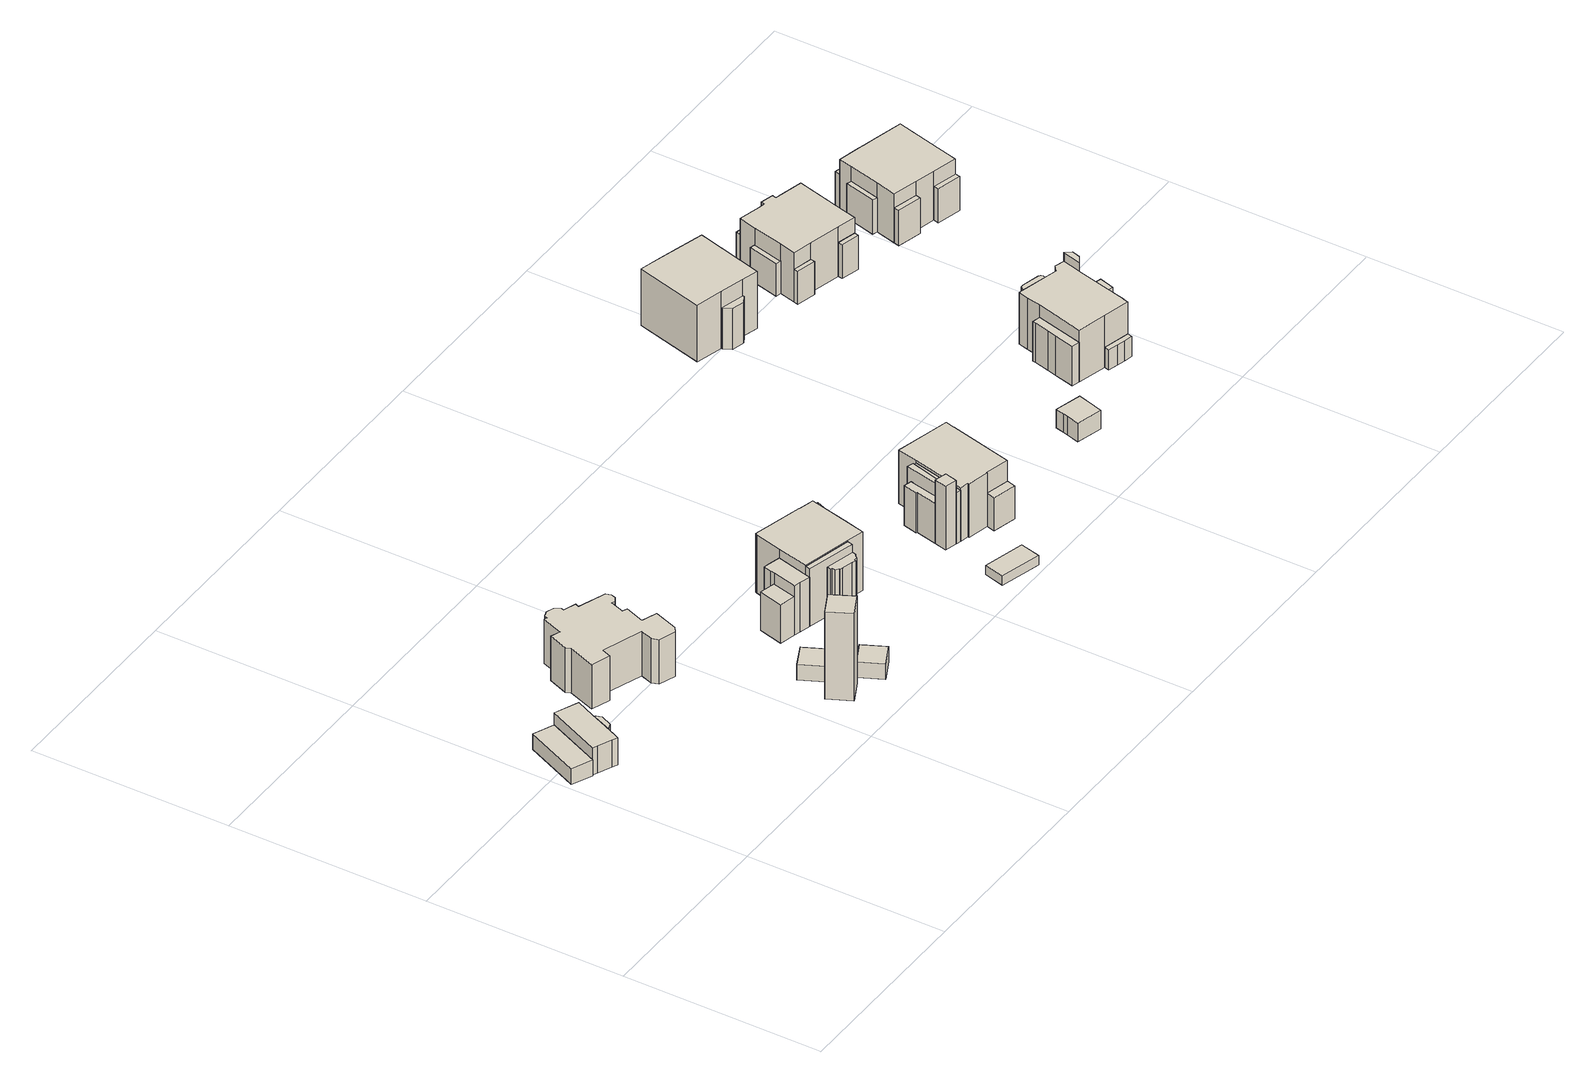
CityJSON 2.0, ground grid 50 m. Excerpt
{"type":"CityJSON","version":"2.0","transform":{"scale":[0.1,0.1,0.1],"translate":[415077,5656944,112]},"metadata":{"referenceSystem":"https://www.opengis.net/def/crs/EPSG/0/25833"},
"CityObjects":{
"building1":{"type":"Building","attributes":{"Dachtyp_tdc":"tdcPolyFlatRoof","Gemeindeschluessel":14612000,"Dachneigung":0,"QualitaetDacherkennung":44,"Geometrietyp2DReferenz":"3000","measuredHeight":4.21,"function":"31001_9998","roofType":"1000"},"geometry":[{"type":"Solid","lod":"1","boundaries":[[[[0,1,2,3]],[[4,5,6,7]],[[3,5,4,0]],[[2,6,5,3]],[[1,7,6,2]],[[0,4,7,1]]]]}]},
"building2":{"type":"Building","attributes":{"Gemeindeschluessel":14612000,"Geometrietyp2DReferenz":"3000","function":"31001_9998","roofType":"9999"},"children":["building2-1","building2-2"]},
"building2-1":{"type":"BuildingPart","attributes":{"Dachtyp_tdc":"tdcGableRoof","Dachneigung":47.53,"QualitaetDacherkennung":67,"Geometrietyp2DReferenz":"3000","measuredHeight":9.1,"roofType":"3100"},"parents":["building2"],"geometry":[{"type":"Solid","lod":"1","boundaries":[[[[8,9,10,11,12,13,14,15]],[[16,17,18,19,20,21,22,23]],[[14,17,16,15]],[[13,18,17,14]],[[12,19,18,13]],[[11,20,19,12]],[[10,21,20,11]],[[9,22,21,10]],[[8,23,22,9]],[[15,16,23,8]]]]}]},
"building2-2":{"type":"BuildingPart","attributes":{"Dachtyp_tdc":"tdcFreeFormRoof","Dachneigung":30.29,"QualitaetDacherkennung":34,"Geometrietyp2DReferenz":"3000","measuredHeight":7.19,"roofType":"5000"},"parents":["building2"],"geometry":[{"type":"Solid","lod":"1","boundaries":[[[[24,25,26,27,28,29]],[[23,30,31,32,33,16]],[[29,30,23,24]],[[28,31,30,29]],[[27,32,31,28]],[[26,33,32,27]],[[25,16,33,26]],[[24,23,16,25]]]]}]},
"building3":{"type":"Building","attributes":{"Dachtyp_tdc":"tdcFreeFormRoof","Gemeindeschluessel":14612000,"Dachneigung":44.71,"QualitaetDacherkennung":26,"Geometrietyp2DReferenz":"3000","measuredHeight":18.48,"function":"31001_9998","roofType":"5000"},"geometry":[{"type":"Solid","lod":"1","boundaries":[[[[34,35,36,37,38,39,40,41,42,43,44,45,46,47,48,49,50,51,52,53,54,55,56,57,58,59,60,61,62,63,64]],[[65,66,67,68,69,70,71,72,73,74,75,76,77,78,79,80,81,82,83,84,85,86,87,88,89,90,91,92,93,94,95]],[[64,66,65,34]],[[63,67,66,64]],[[62,68,67,63]],[[61,69,68,62]],[[60,70,69,61]],[[59,71,70,60]],[[58,72,71,59]],[[57,73,72,58]],[[56,74,73,57]],[[55,75,74,56]],[[54,76,75,55]],[[53,77,76,54]],[[52,78,77,53]],[[51,79,78,52]],[[50,80,79,51]],[[49,81,80,50]],[[48,82,81,49]],[[47,83,82,48]],[[46,84,83,47]],[[45,85,84,46]],[[44,86,85,45]],[[43,87,86,44]],[[42,88,87,43]],[[41,89,88,42]],[[40,90,89,41]],[[39,91,90,40]],[[38,92,91,39]],[[37,93,92,38]],[[36,94,93,37]],[[35,95,94,36]],[[34,65,95,35]]]]}]},
"building4":{"type":"Building","attributes":{"Dachtyp_tdc":"tdcFreeFormRoof","Gemeindeschluessel":14612000,"Dachneigung":33.03,"QualitaetDacherkennung":5,"Geometrietyp2DReferenz":"3000","measuredHeight":24.63,"function":"31001_9998","roofType":"5000"},"geometry":[{"type":"Solid","lod":"1","boundaries":[[[[96,97,98,99]],[[100,101,102,103]],[[99,101,100,96]],[[98,102,101,99]],[[97,103,102,98]],[[96,100,103,97]]]]}]},
"building5":{"type":"Building","attributes":{"Dachtyp_tdc":"tdcTentRoof","Gemeindeschluessel":14612000,"Dachneigung":36.74,"QualitaetDacherkennung":76,"Geometrietyp2DReferenz":"3000","measuredHeight":5.43,"function":"31001_9998","roofType":"3500"},"geometry":[{"type":"Solid","lod":"1","boundaries":[[[[104,105,106,107]],[[108,109,110,111]],[[107,109,108,104]],[[106,110,109,107]],[[105,111,110,106]],[[104,108,111,105]]]]}]},
"building6":{"type":"Building","attributes":{"Dachtyp_tdc":"tdcTentRoof","Gemeindeschluessel":14612000,"Dachneigung":36.48,"QualitaetDacherkennung":73,"Geometrietyp2DReferenz":"3000","measuredHeight":5.42,"function":"31001_9998","roofType":"3500"},"geometry":[{"type":"Solid","lod":"1","boundaries":[[[[112,113,114,115]],[[116,117,118,119]],[[115,117,116,112]],[[114,118,117,115]],[[113,119,118,114]],[[112,116,119,113]]]]}]},
"building7":{"type":"Building","attributes":{"Gemeindeschluessel":14612000,"Geometrietyp2DReferenz":"3000","function":"31001_9998","roofType":"9999"},"children":["building7-1","building7-2","building7-3","building7-4","building7-5","building7-6","building7-7"]},
"building7-1":{"type":"BuildingPart","attributes":{"Dachtyp_tdc":"tdcFreeFormRoof","Dachneigung":60.09,"QualitaetDacherkennung":9,"Geometrietyp2DReferenz":"3000","measuredHeight":15.31,"roofType":"5000"},"parents":["building7"],"geometry":[{"type":"Solid","lod":"1","boundaries":[[[[120,121,122,123,124,125,126,127]],[[128,129,130,131,132,133,134,135]],[[127,129,128,120]],[[126,130,129,127]],[[125,131,130,126]],[[124,132,131,125]],[[123,133,132,124]],[[122,134,133,123]],[[121,135,134,122]],[[120,128,135,121]]]]}]},
"building7-2":{"type":"BuildingPart","attributes":{"Dachtyp_tdc":"tdcFreeFormRoof","Dachneigung":30.45,"QualitaetDacherkennung":37,"Geometrietyp2DReferenz":"3000","measuredHeight":15.52,"roofType":"5000"},"parents":["building7"],"geometry":[{"type":"Solid","lod":"1","boundaries":[[[[136,137,138,139,140,141,142,143,144]],[[145,146,147,148,149,150,151,152,153]],[[144,146,145,136]],[[143,147,146,144]],[[142,148,147,143]],[[141,149,148,142]],[[140,150,149,141]],[[139,151,150,140]],[[138,152,151,139]],[[137,153,152,138]],[[136,145,153,137]]]]}]},
"building7-3":{"type":"BuildingPart","attributes":{"Dachtyp_tdc":"tdcFreeFormRoof","Dachneigung":70.7,"QualitaetDacherkennung":12,"Geometrietyp2DReferenz":"3000","measuredHeight":16.45,"roofType":"5000"},"parents":["building7"],"geometry":[{"type":"Solid","lod":"1","boundaries":[[[[154,155,156,157]],[[158,159,133,160]],[[157,159,158,154]],[[156,133,159,157]],[[155,160,133,156]],[[154,158,160,155]]]]}]},
"building7-4":{"type":"BuildingPart","attributes":{"Dachtyp_tdc":"tdcFreeFormRoof","Dachneigung":70.18,"QualitaetDacherkennung":25,"Geometrietyp2DReferenz":"3000","measuredHeight":15.8,"roofType":"5000"},"parents":["building7"],"geometry":[{"type":"Solid","lod":"1","boundaries":[[[[161,162,163,164,165,166,167,168,169,170,171,172,173,174,175]],[[176,177,159,178,179,180,181,182,183,184,185,186,187,188,189]],[[175,177,176,161]],[[174,159,177,175]],[[173,178,159,174]],[[172,179,178,173]],[[171,180,179,172]],[[170,181,180,171]],[[169,182,181,170]],[[168,183,182,169]],[[167,184,183,168]],[[166,185,184,167]],[[165,186,185,166]],[[164,187,186,165]],[[163,188,187,164]],[[162,189,188,163]],[[161,176,189,162]]]]}]},
"building7-5":{"type":"BuildingPart","attributes":{"Dachtyp_tdc":"tdcHipRoof","Dachneigung":13.99,"QualitaetDacherkennung":50,"Geometrietyp2DReferenz":"3000","measuredHeight":16.91,"roofType":"3200"},"parents":["building7"],"geometry":[{"type":"Solid","lod":"1","boundaries":[[[[190,191,192,193,194,195,196,197,198,199,200,201,202]],[[132,203,204,205,206,207,208,153,152,150,209,158,160]],[[202,203,132,190]],[[201,204,203,202]],[[200,205,204,201]],[[199,206,205,200]],[[198,207,206,199]],[[197,208,207,198]],[[196,153,208,197]],[[195,152,153,196]],[[194,150,152,195]],[[193,209,150,194]],[[192,158,209,193]],[[191,160,158,192]],[[190,132,160,191]]]]}]},
"building7-6":{"type":"BuildingPart","attributes":{"Dachtyp_tdc":"tdcGableRoof","Dachneigung":22.22,"QualitaetDacherkennung":46,"Geometrietyp2DReferenz":"3000","measuredHeight":13.31,"roofType":"3100"},"parents":["building7"],"geometry":[{"type":"Solid","lod":"1","boundaries":[[[[210,211,212,213]],[[214,215,207,206]],[[213,214,206,210]],[[212,215,214,213]],[[211,207,215,212]],[[210,206,207,211]]]]}]},
"building7-7":{"type":"BuildingPart","attributes":{"Dachtyp_tdc":"tdcPolyFlatRoof","Dachneigung":0,"QualitaetDacherkennung":57,"Geometrietyp2DReferenz":"3000","measuredHeight":10.44,"roofType":"1000"},"parents":["building7"],"geometry":[{"type":"Solid","lod":"1","boundaries":[[[[216,217,218,219]],[[135,220,221,128]],[[219,220,135,216]],[[218,221,220,219]],[[217,128,221,218]],[[216,135,128,217]]]]}]},
"building8":{"type":"Building","attributes":{"Dachtyp_tdc":"tdcPolyFlatRoof","Gemeindeschluessel":14612000,"Dachneigung":0,"QualitaetDacherkennung":90,"Geometrietyp2DReferenz":"3000","measuredHeight":2.54,"function":"31001_9998","roofType":"1000"},"geometry":[{"type":"Solid","lod":"1","boundaries":[[[[222,223,224,225]],[[226,227,228,229]],[[225,227,226,222]],[[224,228,227,225]],[[223,229,228,224]],[[222,226,229,223]]]]}]},
"building9":{"type":"Building","attributes":{"Dachtyp_tdc":"tdcFreeFormRoof","Gemeindeschluessel":14612000,"Dachneigung":60.79,"QualitaetDacherkennung":9,"Geometrietyp2DReferenz":"3000","measuredHeight":18.56,"function":"31001_9998","roofType":"5000"},"geometry":[{"type":"Solid","lod":"1","boundaries":[[[[230,231,232,233]],[[234,235,236,237]],[[233,235,234,230]],[[232,236,235,233]],[[231,237,236,232]],[[230,234,237,231]]]]}]},
"building10":{"type":"Building","attributes":{"Gemeindeschluessel":14612000,"Geometrietyp2DReferenz":"3000","function":"31001_9998","roofType":"9999"},"children":["building10-1","building10-2","building10-3","building10-4","building10-5","building10-6"]},
"building10-1":{"type":"BuildingPart","attributes":{"Dachtyp_tdc":"tdcFreeFormRoof","Dachneigung":63.95,"QualitaetDacherkennung":8,"Geometrietyp2DReferenz":"3000","measuredHeight":10.19,"roofType":"5000"},"parents":["building10"],"geometry":[{"type":"Solid","lod":"1","boundaries":[[[[238,239,240,241,242,243,244]],[[245,246,247,248,249,250,251]],[[243,245,251,244]],[[242,246,245,243]],[[241,247,246,242]],[[240,248,247,241]],[[239,249,248,240]],[[238,250,249,239]],[[244,251,250,238]]]]}]},
"building10-2":{"type":"BuildingPart","attributes":{"Dachtyp_tdc":"tdcGableRoof","Dachneigung":40.2,"QualitaetDacherkennung":18,"Geometrietyp2DReferenz":"3000","measuredHeight":16.97,"roofType":"3100"},"parents":["building10"],"geometry":[{"type":"Solid","lod":"1","boundaries":[[[[252,253,254,255]],[[236,256,257,258]],[[255,256,236,252]],[[254,257,256,255]],[[253,258,257,254]],[[252,236,258,253]]]]}]},
"building10-3":{"type":"BuildingPart","attributes":{"Dachtyp_tdc":"tdcGableRoof","Dachneigung":14.42,"QualitaetDacherkennung":17,"Geometrietyp2DReferenz":"3000","measuredHeight":15.51,"roofType":"3100"},"parents":["building10"],"geometry":[{"type":"Solid","lod":"1","boundaries":[[[[259,260,261,262]],[[258,263,264,237]],[[262,263,258,259]],[[261,264,263,262]],[[260,237,264,261]],[[259,258,237,260]]]]}]},
"building10-4":{"type":"BuildingPart","attributes":{"Dachtyp_tdc":"tdcPolyFlatRoof","Dachneigung":0,"QualitaetDacherkennung":18,"Geometrietyp2DReferenz":"3000","measuredHeight":13.18,"roofType":"1000"},"parents":["building10"],"geometry":[{"type":"Solid","lod":"1","boundaries":[[[[265,266,267,268,269,270,271]],[[272,273,274,275,276,251,277]],[[271,273,272,265]],[[270,274,273,271]],[[269,275,274,270]],[[268,276,275,269]],[[267,251,276,268]],[[266,277,251,267]],[[265,272,277,266]]]]}]},
"building10-5":{"type":"BuildingPart","attributes":{"Dachtyp_tdc":"tdcCutTentRoof","Dachneigung":36.79,"QualitaetDacherkennung":27,"Geometrietyp2DReferenz":"3000","measuredHeight":16.96,"roofType":"9999"},"parents":["building10"],"geometry":[{"type":"Solid","lod":"1","boundaries":[[[[278,279,280,281,282,283,284,285,286,287,288,289]],[[290,291,292,277,251,250,249,293,294,264,263,295]],[[289,291,290,278]],[[288,292,291,289]],[[287,277,292,288]],[[286,251,277,287]],[[285,250,251,286]],[[284,249,250,285]],[[283,293,249,284]],[[282,294,293,283]],[[281,264,294,282]],[[280,263,264,281]],[[279,295,263,280]],[[278,290,295,279]]]]}]},
"building10-6":{"type":"BuildingPart","attributes":{"Dachtyp_tdc":"tdcPolyFlatRoof","Dachneigung":0,"QualitaetDacherkennung":40,"Geometrietyp2DReferenz":"3000","measuredHeight":10.78,"roofType":"1000"},"parents":["building10"],"geometry":[{"type":"Solid","lod":"1","boundaries":[[[[296,297,298,299,300,301]],[[235,302,303,304,305,256]],[[301,302,235,296]],[[300,303,302,301]],[[299,304,303,300]],[[298,305,304,299]],[[297,256,305,298]],[[296,235,256,297]]]]}]},
"building11":{"type":"Building","attributes":{"Dachtyp_tdc":"tdcFreeFormRoof","Gemeindeschluessel":14612000,"Dachneigung":36.68,"QualitaetDacherkennung":77,"Geometrietyp2DReferenz":"3000","measuredHeight":6.46,"function":"31001_9998","roofType":"5000"},"geometry":[{"type":"Solid","lod":"1","boundaries":[[[[306,307,308,309,310,311]],[[312,313,314,315,316,317]],[[311,313,312,306]],[[310,314,313,311]],[[309,315,314,310]],[[308,316,315,309]],[[307,317,316,308]],[[306,312,317,307]]]]}]},
"building12":{"type":"Building","attributes":{"Gemeindeschluessel":14612000,"Geometrietyp2DReferenz":"3000","function":"31001_9998","roofType":"9999"},"children":["building12-1","building12-2","building12-3"]},
"building12-1":{"type":"BuildingPart","attributes":{"Dachtyp_tdc":"tdcTentRoof","Dachneigung":29.03,"QualitaetDacherkennung":41,"Geometrietyp2DReferenz":"3000","measuredHeight":17.91,"roofType":"3500"},"parents":["building12"],"geometry":[{"type":"Solid","lod":"1","boundaries":[[[[318,319,320,321,322,323,324,325]],[[326,327,328,329,330,331,332,333]],[[325,327,326,318]],[[324,328,327,325]],[[323,329,328,324]],[[322,330,329,323]],[[321,331,330,322]],[[320,332,331,321]],[[319,333,332,320]],[[318,326,333,319]]]]}]},
"building12-2":{"type":"BuildingPart","attributes":{"Dachtyp_tdc":"tdcPolyFlatRoof","Dachneigung":0,"QualitaetDacherkennung":23,"Geometrietyp2DReferenz":"3000","measuredHeight":11.01,"roofType":"1000"},"parents":["building12"],"geometry":[{"type":"Solid","lod":"1","boundaries":[[[[334,335,336,337,338,339]],[[340,341,331,330,342,343]],[[339,341,340,334]],[[338,331,341,339]],[[337,330,331,338]],[[336,342,330,337]],[[335,343,342,336]],[[334,340,343,335]]]]}]},
"building12-3":{"type":"BuildingPart","attributes":{"Dachtyp_tdc":"tdcPolyFlatRoof","Dachneigung":0,"QualitaetDacherkennung":33,"Geometrietyp2DReferenz":"3000","measuredHeight":10.4,"roofType":"1000"},"parents":["building12"],"geometry":[{"type":"Solid","lod":"1","boundaries":[[[[344,345,346,347]],[[326,348,349,327]],[[347,348,326,344]],[[346,349,348,347]],[[345,327,349,346]],[[344,326,327,345]]]]}]},
"building13":{"type":"Building","attributes":{"Gemeindeschluessel":14612000,"Geometrietyp2DReferenz":"3000","function":"31001_9998","roofType":"9999"},"children":["building13-1","building13-2","building13-3","building13-4","building13-5","building13-6"]},
"building13-1":{"type":"BuildingPart","attributes":{"Dachtyp_tdc":"tdcFreeFormRoof","Dachneigung":60.46,"QualitaetDacherkennung":15,"Geometrietyp2DReferenz":"3000","measuredHeight":7.24,"roofType":"5000"},"parents":["building13"],"geometry":[{"type":"Solid","lod":"1","boundaries":[[[[350,351,352,353,354,355,356,357,352]],[[358,359,360,361,362,363,358,364,365]],[[357,359,358,352]],[[356,360,359,357]],[[355,361,360,356]],[[354,362,361,355]],[[353,363,362,354]],[[352,358,363,353]],[[351,364,358,352]],[[350,365,364,351]],[[352,358,365,350]]]]}]},
"building13-2":{"type":"BuildingPart","attributes":{"Dachtyp_tdc":"tdcPolyFlatRoof","Dachneigung":59.53,"QualitaetDacherkennung":44,"Geometrietyp2DReferenz":"3000","measuredHeight":12.46,"roofType":"2100"},"parents":["building13"],"geometry":[{"type":"Solid","lod":"1","boundaries":[[[[366,367,368,369,370,371,372]],[[373,374,375,376,377,378,379]],[[372,374,373,366]],[[371,375,374,372]],[[370,376,375,371]],[[369,377,376,370]],[[368,378,377,369]],[[367,379,378,368]],[[366,373,379,367]]]]}]},
"building13-3":{"type":"BuildingPart","attributes":{"Dachtyp_tdc":"tdcCutTentRoof","Dachneigung":26.62,"QualitaetDacherkennung":32,"Geometrietyp2DReferenz":"3000","measuredHeight":16.78,"roofType":"9999"},"parents":["building13"],"geometry":[{"type":"Solid","lod":"1","boundaries":[[[[380,381,382,383,384,385,386,387,388,389,390,391,392,393,394,395]],[[396,397,398,399,400,401,402,365,364,358,363,374,373,403,404,405]],[[395,397,396,380]],[[394,398,397,395]],[[393,399,398,394]],[[392,400,399,393]],[[391,401,400,392]],[[390,402,401,391]],[[389,365,402,390]],[[388,364,365,389]],[[387,358,364,388]],[[386,363,358,387]],[[385,374,363,386]],[[384,373,374,385]],[[383,403,373,384]],[[382,404,403,383]],[[381,405,404,382]],[[380,396,405,381]]]]}]},
"building13-4":{"type":"BuildingPart","attributes":{"Dachtyp_tdc":"tdcPolyFlatRoof","Dachneigung":32.03,"QualitaetDacherkennung":57,"Geometrietyp2DReferenz":"3000","measuredHeight":14.1,"roofType":"2100"},"parents":["building13"],"geometry":[{"type":"Solid","lod":"1","boundaries":[[[[406,407,408,409,410,411]],[[412,402,401,413,414,415]],[[411,402,412,406]],[[410,401,402,411]],[[409,413,401,410]],[[408,414,413,409]],[[407,415,414,408]],[[406,412,415,407]]]]}]},
"building13-5":{"type":"BuildingPart","attributes":{"Dachtyp_tdc":"tdcPolyFlatRoof","Dachneigung":30.21,"QualitaetDacherkennung":28,"Geometrietyp2DReferenz":"3000","measuredHeight":13.52,"roofType":"2100"},"parents":["building13"],"geometry":[{"type":"MultiSurface","lod":"1","boundaries":[[[416,417,418,419,418,420,421,422,423,424,425,417]],[[426,427,428,429,430,431,432,433,396,433,426,405]],[[417,426,405,416]],[[425,427,426,417]],[[424,428,427,425]],[[423,429,428,424]],[[422,430,429,423]],[[421,431,430,422]],[[420,432,431,421]],[[418,433,432,420]],[[419,396,433,418]],[[433,418,417,426]]]}]},
"building13-6":{"type":"BuildingPart","attributes":{"Dachtyp_tdc":"tdcFreeFormRoof","Dachneigung":53.42,"QualitaetDacherkennung":7,"Geometrietyp2DReferenz":"3000","measuredHeight":16.88,"roofType":"5000"},"parents":["building13"],"geometry":[{"type":"Solid","lod":"1","boundaries":[[[[434,435,436,437]],[[399,438,439,401]],[[437,438,399,434]],[[436,439,438,437]],[[435,401,439,436]],[[434,399,401,435]]]]}]},
"building14":{"type":"Building","attributes":{"Gemeindeschluessel":14612000,"Geometrietyp2DReferenz":"3000","function":"31001_9998","roofType":"9999"},"children":["building14-1","building14-2","building14-3","building14-4","building14-5","building14-6","building14-7"]},
"building14-1":{"type":"BuildingPart","attributes":{"Dachtyp_tdc":"tdcFreeFormRoof","Dachneigung":76.17,"QualitaetDacherkennung":21,"Geometrietyp2DReferenz":"3000","measuredHeight":10.36,"roofType":"5000"},"parents":["building14"],"geometry":[{"type":"Solid","lod":"1","boundaries":[[[[440,441,442,443]],[[444,445,446,447]],[[443,445,444,440]],[[442,446,445,443]],[[441,447,446,442]],[[440,444,447,441]]]]}]},
"building14-2":{"type":"BuildingPart","attributes":{"Dachtyp_tdc":"tdcFreeFormRoof","Dachneigung":78.71,"QualitaetDacherkennung":28,"Geometrietyp2DReferenz":"3000","measuredHeight":10.39,"roofType":"5000"},"parents":["building14"],"geometry":[{"type":"Solid","lod":"1","boundaries":[[[[448,449,450,451]],[[452,453,454,455]],[[451,453,452,448]],[[450,454,453,451]],[[449,455,454,450]],[[448,452,455,449]]]]}]},
"building14-3":{"type":"BuildingPart","attributes":{"Dachtyp_tdc":"tdcTentRoof","Dachneigung":14.83,"QualitaetDacherkennung":59,"Geometrietyp2DReferenz":"3000","measuredHeight":14.62,"roofType":"3500"},"parents":["building14"],"geometry":[{"type":"Solid","lod":"1","boundaries":[[[[456,457,458,459,460,461,462,463,464,465,466,467,468,469,470,471]],[[472,473,474,475,476,477,478,479,480,481,482,446,445,454,453,483]],[[470,473,472,471]],[[469,474,473,470]],[[468,475,474,469]],[[467,476,475,468]],[[466,477,476,467]],[[465,478,477,466]],[[464,479,478,465]],[[463,480,479,464]],[[462,481,480,463]],[[461,482,481,462]],[[460,446,482,461]],[[459,445,446,460]],[[458,454,445,459]],[[457,453,454,458]],[[456,483,453,457]],[[471,472,483,456]]]]}]},
"building14-4":{"type":"BuildingPart","attributes":{"Dachtyp_tdc":"tdcFreeFormRoof","Dachneigung":77.32,"QualitaetDacherkennung":15,"Geometrietyp2DReferenz":"3000","measuredHeight":10.51,"roofType":"5000"},"parents":["building14"],"geometry":[{"type":"Solid","lod":"1","boundaries":[[[[484,485,486,487]],[[488,480,479,489]],[[487,480,488,484]],[[486,479,480,487]],[[485,489,479,486]],[[484,488,489,485]]]]}]},
"building14-5":{"type":"BuildingPart","attributes":{"Dachtyp_tdc":"tdcFreeFormRoof","Dachneigung":76.12,"QualitaetDacherkennung":33,"Geometrietyp2DReferenz":"3000","measuredHeight":10.56,"roofType":"5000"},"parents":["building14"],"geometry":[{"type":"Solid","lod":"1","boundaries":[[[[490,491,492,493]],[[481,494,495,482]],[[493,494,481,490]],[[492,495,494,493]],[[491,482,495,492]],[[490,481,482,491]]]]}]},
"building14-6":{"type":"BuildingPart","attributes":{"Dachtyp_tdc":"tdcFreeFormRoof","Dachneigung":79.15,"QualitaetDacherkennung":23,"Geometrietyp2DReferenz":"3000","measuredHeight":10.44,"roofType":"5000"},"parents":["building14"],"geometry":[{"type":"Solid","lod":"1","boundaries":[[[[496,497,498,499]],[[500,474,473,501]],[[499,474,500,496]],[[498,473,474,499]],[[497,501,473,498]],[[496,500,501,497]]]]}]},
"building14-7":{"type":"BuildingPart","attributes":{"Dachtyp_tdc":"tdcFreeFormRoof","Dachneigung":78.81,"QualitaetDacherkennung":36,"Geometrietyp2DReferenz":"3000","measuredHeight":10.54,"roofType":"5000"},"parents":["building14"],"geometry":[{"type":"Solid","lod":"1","boundaries":[[[[502,503,504,505]],[[506,507,472,483]],[[505,506,483,502]],[[504,507,506,505]],[[503,472,507,504]],[[502,483,472,503]]]]}]},
"building15":{"type":"Building","attributes":{"Gemeindeschluessel":14612000,"Geometrietyp2DReferenz":"3000","function":"31001_9998","roofType":"9999"},"children":["building15-1","building15-2","building15-3","building15-4","building15-5","building15-6","building15-7","building15-8"]},
"building15-1":{"type":"BuildingPart","attributes":{"Dachtyp_tdc":"tdcGableRoof","Dachneigung":43.78,"QualitaetDacherkennung":2,"Geometrietyp2DReferenz":"3000","measuredHeight":6.87,"roofType":"3100"},"parents":["building15"],"geometry":[{"type":"Solid","lod":"1","boundaries":[[[[508,509,510,511]],[[512,513,514,515]],[[511,513,512,508]],[[510,514,513,511]],[[509,515,514,510]],[[508,512,515,509]]]]}]},
"building15-2":{"type":"BuildingPart","attributes":{"Dachtyp_tdc":"tdcFreeFormRoof","Dachneigung":69.82,"QualitaetDacherkennung":13,"Geometrietyp2DReferenz":"3000","measuredHeight":10.51,"roofType":"5000"},"parents":["building15"],"geometry":[{"type":"Solid","lod":"1","boundaries":[[[[516,517,518,519]],[[520,521,522,523]],[[519,521,520,516]],[[518,522,521,519]],[[517,523,522,518]],[[516,520,523,517]]]]}]},
"building15-3":{"type":"BuildingPart","attributes":{"Dachtyp_tdc":"tdcFreeFormRoof","Dachneigung":51.77,"QualitaetDacherkennung":4,"Geometrietyp2DReferenz":"3000","measuredHeight":10.48,"roofType":"5000"},"parents":["building15"],"geometry":[{"type":"Solid","lod":"1","boundaries":[[[[524,525,526,527]],[[528,529,530,531]],[[527,529,528,524]],[[526,530,529,527]],[[525,531,530,526]],[[524,528,531,525]]]]}]},
"building15-4":{"type":"BuildingPart","attributes":{"Dachtyp_tdc":"tdcFreeFormRoof","Dachneigung":70.57,"QualitaetDacherkennung":18,"Geometrietyp2DReferenz":"3000","measuredHeight":10.16,"roofType":"5000"},"parents":["building15"],"geometry":[{"type":"Solid","lod":"1","boundaries":[[[[532,533,534,535]],[[536,537,538,539]],[[535,537,536,532]],[[534,538,537,535]],[[533,539,538,534]],[[532,536,539,533]]]]}]},
"building15-5":{"type":"BuildingPart","attributes":{"Dachtyp_tdc":"tdcCutTentRoof","Dachneigung":13.62,"QualitaetDacherkennung":56,"Geometrietyp2DReferenz":"3000","measuredHeight":14.18,"roofType":"9999"},"parents":["building15"],"geometry":[{"type":"Solid","lod":"1","boundaries":[[[[540,541,542,543,544,545,546,547,548,549,550,551,552,553]],[[554,555,523,522,536,539,556,557,515,514,558,559,528,531]],[[553,555,554,540]],[[552,523,555,553]],[[551,522,523,552]],[[550,536,522,551]],[[549,539,536,550]],[[548,556,539,549]],[[547,557,556,548]],[[546,515,557,547]],[[545,514,515,546]],[[544,558,514,545]],[[543,559,558,544]],[[542,528,559,543]],[[541,531,528,542]],[[540,554,531,541]]]]}]},
"building15-6":{"type":"BuildingPart","attributes":{"Dachtyp_tdc":"tdcFreeFormRoof","Dachneigung":77.29,"QualitaetDacherkennung":25,"Geometrietyp2DReferenz":"3000","measuredHeight":10.68,"roofType":"5000"},"parents":["building15"],"geometry":[{"type":"Solid","lod":"1","boundaries":[[[[560,561,562,563]],[[554,564,565,555]],[[563,564,554,560]],[[562,565,564,563]],[[561,555,565,562]],[[560,554,555,561]]]]}]},
"building15-7":{"type":"BuildingPart","attributes":{"Dachtyp_tdc":"tdcFreeFormRoof","Dachneigung":76.57,"QualitaetDacherkennung":22,"Geometrietyp2DReferenz":"3000","measuredHeight":10.63,"roofType":"5000"},"parents":["building15"],"geometry":[{"type":"Solid","lod":"1","boundaries":[[[[566,567,568,569]],[[570,571,557,556]],[[569,571,570,566]],[[568,557,571,569]],[[567,556,557,568]],[[566,570,556,567]]]]}]},
"building15-8":{"type":"BuildingPart","attributes":{"Dachtyp_tdc":"tdcFreeFormRoof","Dachneigung":77.25,"QualitaetDacherkennung":25,"Geometrietyp2DReferenz":"3000","measuredHeight":10.52,"roofType":"5000"},"parents":["building15"],"geometry":[{"type":"Solid","lod":"1","boundaries":[[[[572,573,574,575]],[[558,576,577,559]],[[575,576,558,572]],[[574,577,576,575]],[[573,559,577,574]],[[572,558,559,573]]]]}]}
},
"vertices":[
[2,447,61],[53,424,61],[114,561,61],[63,583,61],[2,447,19],[63,583,19],[114,561,19],[53,424,19],
[152,489,94],[173,535,94],[114,561,94],[53,424,94],[65,419,94],[99,404,94],[112,398,94],[132,443,94],[132,443,21],[112,398,21],[99,404,21],[65,419,21],[53,424,21],[114,561,21],[173,535,21],[152,489,21],
[152,489,85],[132,443,85],[142,439,85],[154,443,85],[167,472,85],[162,485,85],[162,485,21],[167,472,21],[154,443,21],[142,439,21],
[245,548,144],[292,531,144],[301,555,144],[402,519,144],[391,489,144],[397,472,144],[438,457,144],[452,467,144],[473,526,144],[435,540,144],[453,588,144],[441,593,144],[453,627,144],[461,624,144],[473,631,144],[477,644,144],[473,656,144],[465,659,144],[404,681,144],[408,691,144],[377,702,144],[379,709,144],[371,723,144],[352,730,144],[338,725,144],[335,717,144],[327,720,144],[308,667,144],[284,676,144],[265,627,144],[270,615,144],[245,548,24],[270,615,24],[265,627,24],[284,676,24],[308,667,24],[327,720,24],[335,717,24],[338,725,24],[352,730,24],[371,723,24],[379,709,24],[377,702,24],[408,691,24],[404,681,24],[465,659,24],[473,656,24],[477,644,24],[473,631,24],[461,624,24],[453,627,24],[441,593,24],[453,588,24],[435,540,24],[473,526,24],[452,467,24],[438,457,24],[397,472,24],[391,489,24],[402,519,24],[301,555,24],[292,531,24],
[542,144,259],[570,87,259],[626,114,259],[597,171,259],[542,144,23],[597,171,23],[626,114,23],[570,87,23],
[596,173,65],[651,200,65],[623,257,65],[567,230,65],[596,173,23],[567,230,23],[623,257,23],[651,200,23],
[671,70,65],[726,97,65],[698,154,65],[643,127,65],[671,70,23],[643,127,23],[698,154,23],[726,97,23],
[713,379,157],[698,318,157],[715,314,157],[741,307,157],[764,398,157],[737,405,157],[721,409,157],[716,390,157],[713,379,24],[716,390,24],[721,409,24],[737,405,24],[764,398,24],[741,307,24],[715,314,24],[698,318,24],
[977,434,155],[935,430,155],[946,428,155],[931,365,155],[923,332,155],[931,330,155],[939,362,155],[949,402,155],[964,403,155],[977,434,24],[964,403,24],[949,402,24],[939,362,24],[931,330,24],[923,332,24],[931,365,24],[946,428,24],[935,430,24],
[867,289,179],[744,319,179],[741,307,179],[864,276,179],[867,289,24],[864,276,24],[744,319,24],
[791,294,158],[789,283,158],[792,282,158],[791,273,158],[799,268,158],[798,265,158],[806,263,158],[833,256,158],[842,253,158],[843,257,158],[852,257,158],[858,265,158],[861,265,158],[864,276,158],[793,294,158],[791,294,24],[793,294,24],[861,265,24],[858,265,24],[852,257,24],[843,257,24],[842,253,24],[833,256,24],[806,263,24],[798,265,24],[799,268,24],[791,273,24],[792,282,24],[789,283,24],
[764,398,182],[744,319,182],[867,289,182],[910,278,182],[923,332,182],[946,428,182],[935,430,182],[908,437,182],[908,438,182],[833,457,182],[783,470,182],[782,468,182],[781,464,182],[781,464,24],[782,468,24],[783,470,24],[833,457,24],[908,438,24],[908,437,24],[910,278,24],
[833,457,149],[908,438,149],[912,450,149],[836,469,149],[836,469,24],[912,450,24],
[698,318,128],[713,379,128],[674,389,128],[658,328,128],[658,328,24],[674,389,24],
[1198,56,51],[1095,83,51],[1082,32,51],[1185,5,51],[1198,56,26],[1185,5,26],[1082,32,26],[1095,83,26],
[1126,204,195],[1156,196,195],[1164,227,195],[1134,235,195],[1126,204,23],[1134,235,23],[1164,227,23],[1156,196,23],
[1244,174,112],[1244,172,112],[1239,152,112],[1299,137,112],[1302,149,112],[1304,157,112],[1304,159,112],[1304,157,23],[1302,149,23],[1299,137,23],[1239,152,23],[1244,172,23],[1244,174,23],[1304,159,23],
[1164,227,165],[1191,327,165],[1175,332,165],[1153,230,165],[1153,230,23],[1175,332,23],[1191,327,23],
[1191,327,161],[1156,196,161],[1169,193,161],[1200,325,161],[1200,325,23],[1169,193,23],
[1348,319,155],[1343,319,155],[1304,159,155],[1307,167,155],[1308,175,155],[1311,174,155],[1318,201,155],[1348,319,23],[1318,201,23],[1311,174,23],[1308,175,23],[1307,167,23],[1343,319,23],
[1297,355,168],[1212,376,168],[1200,325,168],[1169,193,168],[1191,188,168],[1191,185,168],[1244,172,168],[1244,174,168],[1304,159,168],[1343,319,168],[1343,320,168],[1349,342,168],[1297,355,23],[1349,342,23],[1343,320,23],[1191,185,23],[1191,188,23],[1212,376,23],
[1134,235,131],[1153,230,131],[1172,320,131],[1153,325,131],[1144,290,131],[1147,289,131],[1147,289,23],[1144,290,23],[1153,325,23],[1172,320,23],
[1605,170,69],[1671,152,69],[1689,217,69],[1623,235,69],[1617,212,69],[1614,201,69],[1605,170,19],[1614,201,19],[1617,212,19],[1623,235,19],[1689,217,19],[1671,152,19],
[1513,1178,161],[1468,1190,161],[1423,1019,161],[1491,1001,161],[1551,985,161],[1592,973,161],[1638,1143,161],[1570,1162,161],[1513,1178,8],[1570,1162,8],[1638,1143,8],[1592,973,8],[1551,985,8],[1491,1001,8],[1423,1019,8],[1468,1190,8],
[1501,978,118],[1532,970,118],[1550,980,118],[1551,985,118],[1491,1001,118],[1490,997,118],[1501,978,8],[1490,997,8],[1550,980,8],[1532,970,8],
[1513,1178,112],[1570,1162,112],[1574,1175,112],[1517,1191,112],[1517,1191,8],[1574,1175,8],
[1932,258,71],[1931,258,71],[1928,245,71],[1861,262,71],[1858,250,71],[1884,243,71],[1903,238,71],[1925,233,71],[1928,245,17],[1925,233,17],[1903,238,17],[1884,243,17],[1858,250,17],[1861,262,17],[1931,258,17],[1932,258,17],
[1818,400,124],[1798,404,124],[1797,397,124],[1787,358,124],[1781,336,124],[1769,286,124],[1788,281,124],[1818,400,17],[1788,281,17],[1769,286,17],[1781,336,17],[1787,358,17],[1797,397,17],[1798,404,17],
[1925,438,157],[1852,456,157],[1833,461,157],[1827,435,157],[1818,400,157],[1788,281,157],[1861,262,157],[1928,245,157],[1931,258,157],[1932,258,157],[1944,307,157],[1965,391,157],[1974,425,157],[1977,438,157],[1954,445,157],[1940,434,157],[1925,438,17],[1940,434,17],[1954,445,17],[1977,438,17],[1974,425,17],[1965,391,17],[1944,307,17],[1827,435,17],[1833,461,17],[1852,456,17],
[1960,303,152],[1971,341,152],[1954,345,152],[1966,392,152],[1965,391,152],[1944,307,152],[1960,303,17],[1966,392,17],[1954,345,17],[1971,341,17],
[1852,456,145],[1857,455,145],[1918,439,145],[1925,438,145],[1923,457,145],[1922,462,145],[1917,465,145],[1874,476,145],[1865,476,145],[1860,468,145],[1857,455,17],[1860,468,17],[1865,476,17],[1874,476,17],[1917,465,17],[1922,462,17],[1923,457,17],[1918,439,17],
[1977,438,181],[1965,391,181],[1982,402,181],[1988,422,181],[1988,422,17],[1982,402,17],
[1838,913,98],[1885,901,98],[1888,912,98],[1841,924,98],[1838,913,7],[1841,924,7],[1888,912,7],[1885,901,7],
[1711,945,96],[1759,933,96],[1762,944,96],[1713,956,96],[1711,945,7],[1713,956,7],[1762,944,7],[1759,933,7],
[1724,997,140],[1713,956,140],[1762,944,140],[1841,924,140],[1888,912,140],[1898,952,140],[1918,1029,140],[1930,1075,140],[1873,1089,140],[1857,1093,140],[1860,1103,140],[1828,1111,140],[1825,1102,140],[1810,1105,140],[1755,1119,140],[1743,1074,140],[1743,1074,7],[1755,1119,7],[1810,1105,7],[1825,1102,7],[1828,1111,7],[1860,1103,7],[1857,1093,7],[1873,1089,7],[1930,1075,7],[1918,1029,7],[1898,952,7],[1724,997,7],
[1932,1085,100],[1876,1100,100],[1873,1089,100],[1930,1075,100],[1932,1085,7],[1876,1100,7],
[1918,1029,99],[1898,952,99],[1911,949,99],[1931,1026,99],[1931,1026,7],[1911,949,7],
[1812,1116,97],[1757,1130,97],[1755,1119,97],[1810,1105,97],[1812,1116,7],[1757,1130,7],
[1724,997,94],[1743,1074,94],[1730,1078,94],[1710,1000,94],[1710,1000,7],[1730,1078,7],
[2120,1046,65],[2117,1032,65],[2150,1024,65],[2154,1037,65],[2120,1046,7],[2154,1037,7],[2150,1024,7],[2117,1032,7],
[2063,856,102],[2067,869,102],[2005,885,102],[2001,872,102],[2063,856,7],[2001,872,7],[2005,885,7],[2067,869,7],
[2213,973,107],[2193,893,107],[2205,890,107],[2226,970,107],[2213,973,7],[2226,970,7],[2205,890,7],[2193,893,7],
[2018,937,99],[2038,1015,99],[2026,1019,99],[2006,941,99],[2018,937,7],[2006,941,7],[2026,1019,7],[2038,1015,7],
[2179,840,139],[2193,893,139],[2213,973,139],[2222,1006,139],[2166,1020,139],[2150,1024,139],[2117,1032,139],[2102,1036,139],[2046,1049,139],[2038,1015,139],[2018,937,139],[2005,885,139],[2067,869,139],[2118,856,139],[2179,840,7],[2118,856,7],[2046,1049,7],[2102,1036,7],[2166,1020,7],[2222,1006,7],
[2179,840,99],[2118,856,99],[2115,843,99],[2176,827,99],[2176,827,7],[2115,843,7],
[2050,1063,98],[2046,1049,98],[2102,1036,98],[2105,1050,98],[2050,1063,7],[2105,1050,7],
[2166,1020,96],[2222,1006,96],[2225,1019,96],[2170,1033,96],[2170,1033,7],[2225,1019,7]
]}
